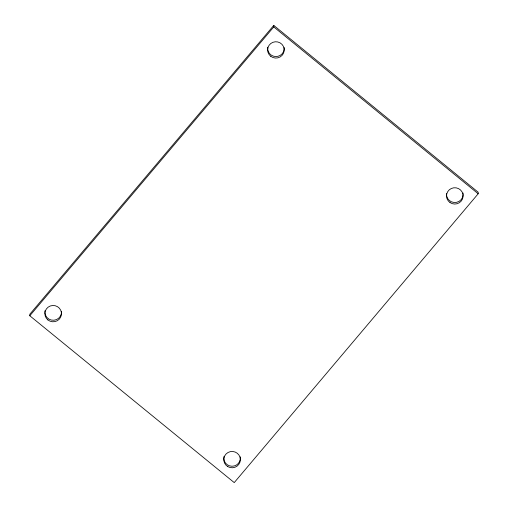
<?xml version="1.0" encoding="UTF-8"?>
<svg xmlns="http://www.w3.org/2000/svg" width="508" height="508" viewBox="0 0 508 508"><rect width="100%" height="100%" fill="white"/><g stroke="black" fill="none" stroke-linecap="round" stroke-linejoin="round"><path stroke-width="0.76" d="M29.801 315.766L29.807 314.236L273.761 25.4L478.199 192.234L478.193 193.764L234.239 482.6L29.801 315.766L273.755 26.93L273.761 25.4M273.755 26.93L478.193 193.764M240.278 456.819A8.306 8.16 0.2 0 1 231.921 466.249A8.306 8.16 0.2 0 1 223.926 456.521M61.455 311.353A8.306 8.16 0.2 0 1 53.956 320.231A8.306 8.16 0.2 0 1 44.92 312.858M44.888 312.147A8.306 8.16 0.2 0 1 45.009 310.731M463.086 195.11A8.306 8.16 0.2 0 1 454.063 202.495A8.306 8.16 0.2 0 1 446.545 193.624M462.998 192.983A8.306 8.16 0.2 0 1 463.118 194.399M284.182 47.454A8.306 8.16 0.2 0 1 275.793 56.547A8.306 8.16 0.2 0 1 267.716 47.187M270.764 56.305A8.306 8.16 0.2 0 0 284.137 51.111A8.306 8.16 0.2 0 0 272.879 42.323A8.306 8.16 0.2 0 0 270.764 56.305M227.787 466.604A8.306 8.16 0.2 0 0 240.373 459.765A8.306 8.16 0.2 0 0 228.048 452.476A8.306 8.16 0.2 0 0 227.787 466.604M47.879 319.913A8.306 8.16 0.2 0 0 61.366 315.011A8.306 8.16 0.2 0 0 50.305 305.981A8.306 8.16 0.2 0 0 47.879 319.913M450.025 202.559A8.306 8.16 0.2 0 0 463.08 196.64A8.306 8.16 0.2 0 0 451.333 188.481A8.306 8.16 0.2 0 0 450.025 202.559"/></g></svg>
